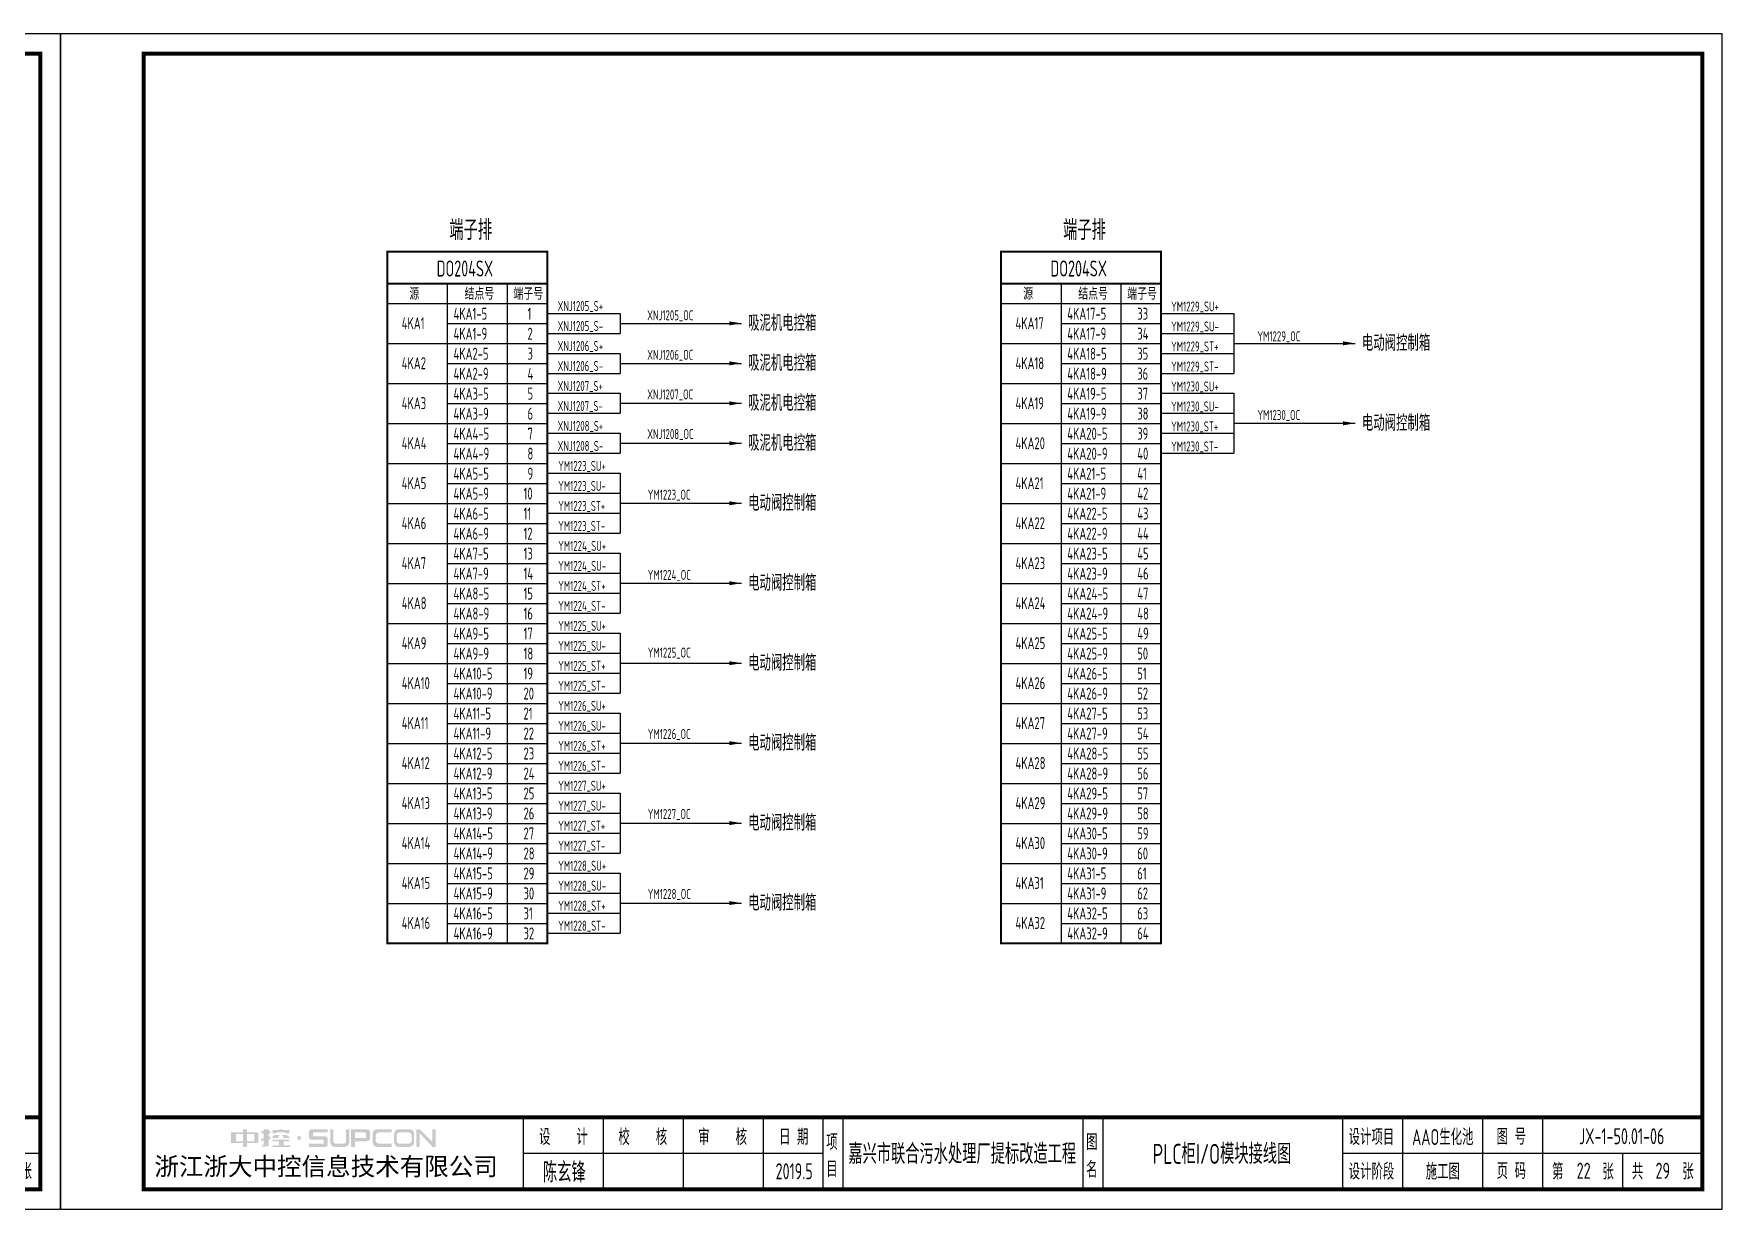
# Model space of a CAD drawing. Header units: millimetres. Extents: x 30557 to 235556, y -116603 to -73383.
# Drawn here: x 51280 to 55505, y -90377 to -87437 of the extents above; entities that cross this region are included whole.
import ezdxf
from ezdxf.enums import TextEntityAlignment as Align

# ---------------------------------------------------------------- set-up
doc = ezdxf.new("R2010")
doc.units = ezdxf.units.MM
doc.layers.add('1', color=3, linetype='Continuous')
doc.layers.add('符号层', color=3, linetype='Continuous')
doc.layers.add('_Drawing', color=7, linetype='Continuous', lineweight=25)
doc.styles.add('supcon', font='sceie.shx', dxfattribs={"width": 0.75, "height": 40, "bigfont": 'sceic.shx'})
doc.styles.add('Title', font='', dxfattribs={"height": 45})
doc.styles.get('Title').set_extended_font_data('SimHei')

# ---------------------------------------------------------------- blocks, each defined once
blk = doc.blocks.new('中控·SUPCON')
at = {"linetype": 'Continuous'}
h = blk.add_hatch(color=2, dxfattribs=at)
h.dxf.hatch_style = 1
h.paths.add_polyline_path([(34, 33), (20, 33), (20, 37), (15, 37), (15, 36), (15, 33), (0, 33), (0, 20), (13, 20), (15, 20), (15, 15), (20, 15), (20, 20), (22, 20), (34, 20)])
h.paths.add_polyline_path([(20, 30), (20, 31), (29, 31), (29, 22), (20, 22)], flags=16)
h.paths.add_polyline_path([(15, 30), (15, 22), (6, 22), (6, 31), (15, 31)], flags=16)
h.paths.add_polyline_path([(47, 32), (49, 32), (49, 35), (47, 35), (47, 37), (41, 37), (41, 35), (38, 35), (38, 32), (41, 32), (41, 25.8), (38, 25), (38, 22), (41, 22.8), (41, 18.3), (39, 17), (39, 15), (47, 16), (47, 24.5), (49, 25), (49, 28), (47, 27.5)])
h.paths.add_polyline_path([(61, 30), (55, 30), (52, 28), (52, 26), (58, 26)])
h.paths.add_polyline_path([(73, 28), (71, 28), (70, 30), (64, 30), (66, 26), (73, 26)])
h.paths.add_polyline_path([(73, 36), (64.6, 36), (64.6, 37), (60.4, 37), (60.4, 36), (52, 36), (52, 32), (56.8, 32), (56.8, 33.1), (68.2, 33.1), (68.2, 32), (73, 32)])
h.paths.add_polyline_path([(66, 22), (73, 22), (73, 24), (52, 24), (52, 22), (60, 22), (60, 17), (52, 17), (52, 15), (74, 15), (74, 17), (66, 17)])
h.paths.add_polyline_path([(82.7, 26.1, 1), (87.6, 26.1, 1)])
h.paths.add_polyline_path([(118, 28), (103.5, 28, -0.414214), (102.5, 29), (102.5, 32, -0.414214), (103.5, 33), (121, 33), (121, 37), (100.5, 37, 0.414214), (97.5, 34), (97.5, 27, 0.414214), (100.5, 24), (115, 24, -0.414214), (116, 23), (116, 20, -0.414214), (115, 19), (97.5, 19), (97.5, 15), (118, 15, 0.414214), (121, 18), (121, 25, 0.414214)])
h.paths.add_polyline_path([(128, 37), (124, 37), (124, 36), (124, 21, 0.414214), (130, 15), (142, 15, 0.414214), (148, 21), (148, 37), (144, 37), (144, 22, -0.414214), (141, 19), (131, 19, -0.414214), (128, 22)])
h.paths.add_polyline_path([(174, 26), (174, 33, 0.414214), (170, 37), (150, 37), (150, 36), (150, 15), (155, 15), (155, 22), (170, 22, 0.414214)])
h.paths.add_polyline_path([(167, 26), (155, 26), (155, 33), (167, 33, -0.414214), (169, 31), (169, 28, -0.414214)], flags=16)
h.paths.add_polyline_path([(201, 19), (185, 19, -0.414214), (181, 23), (181, 29, -0.414214), (185, 33), (201, 33), (201, 37), (183, 37, 0.414214), (177, 31), (177, 21, 0.414214), (183, 15), (201, 15)])
h.paths.add_polyline_path([(229, 21), (229, 31, 0.414214), (223, 37), (210, 37, 0.414214), (204, 31), (204, 21, 0.414214), (210, 15), (223, 15, 0.414214)])
h.paths.add_polyline_path([(207, 23), (207, 29, -0.414214), (211, 33), (222, 33, -0.414214), (226, 29), (226, 23, -0.414214), (222, 19), (211, 19, -0.414214)], flags=16)
h.paths.add_polyline_path([(236, 32.1), (252, 15), (256, 15), (256, 37), (252, 37), (252, 21), (236, 37), (232, 37), (232, 36), (232, 15), (236, 15)])
h = blk.add_hatch(color=2, dxfattribs=at)
h.dxf.hatch_style = 1
h.paths.add_polyline_path([(34, 33), (20, 33), (20, 37), (15, 37), (15, 36), (15, 33), (0, 33), (0, 20), (13, 20), (15, 20), (15, 15), (20, 15), (20, 20), (22, 20), (34, 20)])
h.paths.add_polyline_path([(20, 30), (20, 31), (29, 31), (29, 22), (20, 22)], flags=16)
h.paths.add_polyline_path([(15, 30), (15, 22), (6, 22), (6, 31), (15, 31)], flags=16)
h.paths.add_polyline_path([(47, 32), (49, 32), (49, 35), (47, 35), (47, 37), (41, 37), (41, 35), (38, 35), (38, 32), (41, 32), (41, 25.8), (38, 25), (38, 22), (41, 22.8), (41, 18.3), (39, 17), (39, 15), (47, 16), (47, 24.5), (49, 25), (49, 28), (47, 27.5)])
h.paths.add_polyline_path([(61, 30), (55, 30), (52, 28), (52, 26), (58, 26)])
h.paths.add_polyline_path([(73, 28), (71, 28), (70, 30), (64, 30), (66, 26), (73, 26)])
h.paths.add_polyline_path([(73, 36), (64.6, 36), (64.6, 37), (60.4, 37), (60.4, 36), (52, 36), (52, 32), (56.8, 32), (56.8, 33.1), (68.2, 33.1), (68.2, 32), (73, 32)])
h.paths.add_polyline_path([(66, 22), (73, 22), (73, 24), (52, 24), (52, 22), (60, 22), (60, 17), (52, 17), (52, 15), (74, 15), (74, 17), (66, 17)])
h.paths.add_polyline_path([(82.7, 26.1, 1), (87.6, 26.1, 1)])
h.paths.add_polyline_path([(118, 28), (103.5, 28, -0.414214), (102.5, 29), (102.5, 32, -0.414214), (103.5, 33), (121, 33), (121, 37), (100.5, 37, 0.414214), (97.5, 34), (97.5, 27, 0.414214), (100.5, 24), (115, 24, -0.414214), (116, 23), (116, 20, -0.414214), (115, 19), (97.5, 19), (97.5, 15), (118, 15, 0.414214), (121, 18), (121, 25, 0.414214)])
h.paths.add_polyline_path([(128, 37), (124, 37), (124, 36), (124, 21, 0.414214), (130, 15), (142, 15, 0.414214), (148, 21), (148, 37), (144, 37), (144, 22, -0.414214), (141, 19), (131, 19, -0.414214), (128, 22)])
h.paths.add_polyline_path([(174, 26), (174, 33, 0.414214), (170, 37), (150, 37), (150, 36), (150, 15), (155, 15), (155, 22), (170, 22, 0.414214)])
h.paths.add_polyline_path([(167, 26), (155, 26), (155, 33), (167, 33, -0.414214), (169, 31), (169, 28, -0.414214)], flags=16)
h.paths.add_polyline_path([(201, 19), (185, 19, -0.414214), (181, 23), (181, 29, -0.414214), (185, 33), (201, 33), (201, 37), (183, 37, 0.414214), (177, 31), (177, 21, 0.414214), (183, 15), (201, 15)])
h.paths.add_polyline_path([(229, 21), (229, 31, 0.414214), (223, 37), (210, 37, 0.414214), (204, 31), (204, 21, 0.414214), (210, 15), (223, 15, 0.414214)])
h.paths.add_polyline_path([(207, 23), (207, 29, -0.414214), (211, 33), (222, 33, -0.414214), (226, 29), (226, 23, -0.414214), (222, 19), (211, 19, -0.414214)], flags=16)
h.paths.add_polyline_path([(236, 32.1), (252, 15), (256, 15), (256, 37), (252, 37), (252, 21), (236, 37), (232, 37), (232, 36), (232, 15), (236, 15)])
h = blk.add_hatch(color=2, dxfattribs=at)
h.dxf.hatch_style = 1
h.paths.add_polyline_path([(34, 33), (20, 33), (20, 37), (15, 37), (15, 36), (15, 33), (0, 33), (0, 20), (13, 20), (15, 20), (15, 15), (20, 15), (20, 20), (22, 20), (34, 20)])
h.paths.add_polyline_path([(20, 30), (20, 31), (29, 31), (29, 22), (20, 22)], flags=16)
h.paths.add_polyline_path([(15, 30), (15, 22), (6, 22), (6, 31), (15, 31)], flags=16)
h.paths.add_polyline_path([(47, 32), (49, 32), (49, 35), (47, 35), (47, 37), (41, 37), (41, 35), (38, 35), (38, 32), (41, 32), (41, 25.8), (38, 25), (38, 22), (41, 22.8), (41, 18.3), (39, 17), (39, 15), (47, 16), (47, 24.5), (49, 25), (49, 28), (47, 27.5)])
h.paths.add_polyline_path([(61, 30), (55, 30), (52, 28), (52, 26), (58, 26)])
h.paths.add_polyline_path([(73, 28), (71, 28), (70, 30), (64, 30), (66, 26), (73, 26)])
h.paths.add_polyline_path([(73, 36), (64.6, 36), (64.6, 37), (60.4, 37), (60.4, 36), (52, 36), (52, 32), (56.8, 32), (56.8, 33.1), (68.2, 33.1), (68.2, 32), (73, 32)])
h.paths.add_polyline_path([(66, 22), (73, 22), (73, 24), (52, 24), (52, 22), (60, 22), (60, 17), (52, 17), (52, 15), (74, 15), (74, 17), (66, 17)])
h.paths.add_polyline_path([(82.7, 26.1, 1), (87.6, 26.1, 1)])
h.paths.add_polyline_path([(118, 28), (103.5, 28, -0.414214), (102.5, 29), (102.5, 32, -0.414214), (103.5, 33), (121, 33), (121, 37), (100.5, 37, 0.414214), (97.5, 34), (97.5, 27, 0.414214), (100.5, 24), (115, 24, -0.414214), (116, 23), (116, 20, -0.414214), (115, 19), (97.5, 19), (97.5, 15), (118, 15, 0.414214), (121, 18), (121, 25, 0.414214)])
h.paths.add_polyline_path([(128, 37), (124, 37), (124, 36), (124, 21, 0.414214), (130, 15), (142, 15, 0.414214), (148, 21), (148, 37), (144, 37), (144, 22, -0.414214), (141, 19), (131, 19, -0.414214), (128, 22)])
h.paths.add_polyline_path([(174, 26), (174, 33, 0.414214), (170, 37), (150, 37), (150, 36), (150, 15), (155, 15), (155, 22), (170, 22, 0.414214)])
h.paths.add_polyline_path([(167, 26), (155, 26), (155, 33), (167, 33, -0.414214), (169, 31), (169, 28, -0.414214)], flags=16)
h.paths.add_polyline_path([(201, 19), (185, 19, -0.414214), (181, 23), (181, 29, -0.414214), (185, 33), (201, 33), (201, 37), (183, 37, 0.414214), (177, 31), (177, 21, 0.414214), (183, 15), (201, 15)])
h.paths.add_polyline_path([(229, 21), (229, 31, 0.414214), (223, 37), (210, 37, 0.414214), (204, 31), (204, 21, 0.414214), (210, 15), (223, 15, 0.414214)])
h.paths.add_polyline_path([(207, 23), (207, 29, -0.414214), (211, 33), (222, 33, -0.414214), (226, 29), (226, 23, -0.414214), (222, 19), (211, 19, -0.414214)], flags=16)
h.paths.add_polyline_path([(236, 32.1), (252, 15), (256, 15), (256, 37), (252, 37), (252, 21), (236, 37), (232, 37), (232, 36), (232, 15), (236, 15)])
h = blk.add_hatch(color=2, dxfattribs=at)
h.dxf.hatch_style = 1
h.paths.add_polyline_path([(34, 33), (20, 33), (20, 37), (15, 37), (15, 36), (15, 33), (0, 33), (0, 20), (13, 20), (15, 20), (15, 15), (20, 15), (20, 20), (22, 20), (34, 20)])
h.paths.add_polyline_path([(20, 30), (20, 31), (29, 31), (29, 22), (20, 22)], flags=16)
h.paths.add_polyline_path([(15, 30), (15, 22), (6, 22), (6, 31), (15, 31)], flags=16)
h.paths.add_polyline_path([(47, 32), (49, 32), (49, 35), (47, 35), (47, 37), (41, 37), (41, 35), (38, 35), (38, 32), (41, 32), (41, 25.8), (38, 25), (38, 22), (41, 22.8), (41, 18.3), (39, 17), (39, 15), (47, 16), (47, 24.5), (49, 25), (49, 28), (47, 27.5)])
h.paths.add_polyline_path([(61, 30), (55, 30), (52, 28), (52, 26), (58, 26)])
h.paths.add_polyline_path([(73, 28), (71, 28), (70, 30), (64, 30), (66, 26), (73, 26)])
h.paths.add_polyline_path([(73, 36), (64.6, 36), (64.6, 37), (60.4, 37), (60.4, 36), (52, 36), (52, 32), (56.8, 32), (56.8, 33.1), (68.2, 33.1), (68.2, 32), (73, 32)])
h.paths.add_polyline_path([(66, 22), (73, 22), (73, 24), (52, 24), (52, 22), (60, 22), (60, 17), (52, 17), (52, 15), (74, 15), (74, 17), (66, 17)])
h.paths.add_polyline_path([(82.7, 26.1, 1), (87.6, 26.1, 1)])
h.paths.add_polyline_path([(118, 28), (103.5, 28, -0.414214), (102.5, 29), (102.5, 32, -0.414214), (103.5, 33), (121, 33), (121, 37), (100.5, 37, 0.414214), (97.5, 34), (97.5, 27, 0.414214), (100.5, 24), (115, 24, -0.414214), (116, 23), (116, 20, -0.414214), (115, 19), (97.5, 19), (97.5, 15), (118, 15, 0.414214), (121, 18), (121, 25, 0.414214)])
h.paths.add_polyline_path([(128, 37), (124, 37), (124, 36), (124, 21, 0.414214), (130, 15), (142, 15, 0.414214), (148, 21), (148, 37), (144, 37), (144, 22, -0.414214), (141, 19), (131, 19, -0.414214), (128, 22)])
h.paths.add_polyline_path([(174, 26), (174, 33, 0.414214), (170, 37), (150, 37), (150, 36), (150, 15), (155, 15), (155, 22), (170, 22, 0.414214)])
h.paths.add_polyline_path([(167, 26), (155, 26), (155, 33), (167, 33, -0.414214), (169, 31), (169, 28, -0.414214)], flags=16)
h.paths.add_polyline_path([(201, 19), (185, 19, -0.414214), (181, 23), (181, 29, -0.414214), (185, 33), (201, 33), (201, 37), (183, 37, 0.414214), (177, 31), (177, 21, 0.414214), (183, 15), (201, 15)])
h.paths.add_polyline_path([(229, 21), (229, 31, 0.414214), (223, 37), (210, 37, 0.414214), (204, 31), (204, 21, 0.414214), (210, 15), (223, 15, 0.414214)])
h.paths.add_polyline_path([(207, 23), (207, 29, -0.414214), (211, 33), (222, 33, -0.414214), (226, 29), (226, 23, -0.414214), (222, 19), (211, 19, -0.414214)], flags=16)
h.paths.add_polyline_path([(236, 32.1), (252, 15), (256, 15), (256, 37), (252, 37), (252, 21), (236, 37), (232, 37), (232, 36), (232, 15), (236, 15)])
h = blk.add_hatch(color=2, dxfattribs=at)
h.dxf.hatch_style = 1
h.paths.add_polyline_path([(34, 33), (20, 33), (20, 37), (15, 37), (15, 36), (15, 33), (0, 33), (0, 20), (13, 20), (15, 20), (15, 15), (20, 15), (20, 20), (22, 20), (34, 20)])
h.paths.add_polyline_path([(20, 30), (20, 31), (29, 31), (29, 22), (20, 22)], flags=16)
h.paths.add_polyline_path([(15, 30), (15, 22), (6, 22), (6, 31), (15, 31)], flags=16)
h.paths.add_polyline_path([(47, 32), (49, 32), (49, 35), (47, 35), (47, 37), (41, 37), (41, 35), (38, 35), (38, 32), (41, 32), (41, 25.8), (38, 25), (38, 22), (41, 22.8), (41, 18.3), (39, 17), (39, 15), (47, 16), (47, 24.5), (49, 25), (49, 28), (47, 27.5)])
h.paths.add_polyline_path([(61, 30), (55, 30), (52, 28), (52, 26), (58, 26)])
h.paths.add_polyline_path([(73, 28), (71, 28), (70, 30), (64, 30), (66, 26), (73, 26)])
h.paths.add_polyline_path([(73, 36), (64.6, 36), (64.6, 37), (60.4, 37), (60.4, 36), (52, 36), (52, 32), (56.8, 32), (56.8, 33.1), (68.2, 33.1), (68.2, 32), (73, 32)])
h.paths.add_polyline_path([(66, 22), (73, 22), (73, 24), (52, 24), (52, 22), (60, 22), (60, 17), (52, 17), (52, 15), (74, 15), (74, 17), (66, 17)])
h.paths.add_polyline_path([(82.7, 26.1, 1), (87.6, 26.1, 1)])
h.paths.add_polyline_path([(118, 28), (103.5, 28, -0.414214), (102.5, 29), (102.5, 32, -0.414214), (103.5, 33), (121, 33), (121, 37), (100.5, 37, 0.414214), (97.5, 34), (97.5, 27, 0.414214), (100.5, 24), (115, 24, -0.414214), (116, 23), (116, 20, -0.414214), (115, 19), (97.5, 19), (97.5, 15), (118, 15, 0.414214), (121, 18), (121, 25, 0.414214)])
h.paths.add_polyline_path([(128, 37), (124, 37), (124, 36), (124, 21, 0.414214), (130, 15), (142, 15, 0.414214), (148, 21), (148, 37), (144, 37), (144, 22, -0.414214), (141, 19), (131, 19, -0.414214), (128, 22)])
h.paths.add_polyline_path([(174, 26), (174, 33, 0.414214), (170, 37), (150, 37), (150, 36), (150, 15), (155, 15), (155, 22), (170, 22, 0.414214)])
h.paths.add_polyline_path([(167, 26), (155, 26), (155, 33), (167, 33, -0.414214), (169, 31), (169, 28, -0.414214)], flags=16)
h.paths.add_polyline_path([(201, 19), (185, 19, -0.414214), (181, 23), (181, 29, -0.414214), (185, 33), (201, 33), (201, 37), (183, 37, 0.414214), (177, 31), (177, 21, 0.414214), (183, 15), (201, 15)])
h.paths.add_polyline_path([(229, 21), (229, 31, 0.414214), (223, 37), (210, 37, 0.414214), (204, 31), (204, 21, 0.414214), (210, 15), (223, 15, 0.414214)])
h.paths.add_polyline_path([(207, 23), (207, 29, -0.414214), (211, 33), (222, 33, -0.414214), (226, 29), (226, 23, -0.414214), (222, 19), (211, 19, -0.414214)], flags=16)
h.paths.add_polyline_path([(236, 32.1), (252, 15), (256, 15), (256, 37), (252, 37), (252, 21), (236, 37), (232, 37), (232, 36), (232, 15), (236, 15)])
h = blk.add_hatch(color=2, dxfattribs=at)
h.dxf.hatch_style = 1
h.paths.add_polyline_path([(34, 33), (20, 33), (20, 37), (15, 37), (15, 36), (15, 33), (0, 33), (0, 20), (13, 20), (15, 20), (15, 15), (20, 15), (20, 20), (22, 20), (34, 20)])
h.paths.add_polyline_path([(20, 30), (20, 31), (29, 31), (29, 22), (20, 22)], flags=16)
h.paths.add_polyline_path([(15, 30), (15, 22), (6, 22), (6, 31), (15, 31)], flags=16)
h.paths.add_polyline_path([(47, 32), (49, 32), (49, 35), (47, 35), (47, 37), (41, 37), (41, 35), (38, 35), (38, 32), (41, 32), (41, 25.8), (38, 25), (38, 22), (41, 22.8), (41, 18.3), (39, 17), (39, 15), (47, 16), (47, 24.5), (49, 25), (49, 28), (47, 27.5)])
h.paths.add_polyline_path([(61, 30), (55, 30), (52, 28), (52, 26), (58, 26)])
h.paths.add_polyline_path([(73, 28), (71, 28), (70, 30), (64, 30), (66, 26), (73, 26)])
h.paths.add_polyline_path([(73, 36), (64.6, 36), (64.6, 37), (60.4, 37), (60.4, 36), (52, 36), (52, 32), (56.8, 32), (56.8, 33.1), (68.2, 33.1), (68.2, 32), (73, 32)])
h.paths.add_polyline_path([(66, 22), (73, 22), (73, 24), (52, 24), (52, 22), (60, 22), (60, 17), (52, 17), (52, 15), (74, 15), (74, 17), (66, 17)])
h.paths.add_polyline_path([(82.7, 26.1, 1), (87.6, 26.1, 1)])
h.paths.add_polyline_path([(118, 28), (103.5, 28, -0.414214), (102.5, 29), (102.5, 32, -0.414214), (103.5, 33), (121, 33), (121, 37), (100.5, 37, 0.414214), (97.5, 34), (97.5, 27, 0.414214), (100.5, 24), (115, 24, -0.414214), (116, 23), (116, 20, -0.414214), (115, 19), (97.5, 19), (97.5, 15), (118, 15, 0.414214), (121, 18), (121, 25, 0.414214)])
h.paths.add_polyline_path([(128, 37), (124, 37), (124, 36), (124, 21, 0.414214), (130, 15), (142, 15, 0.414214), (148, 21), (148, 37), (144, 37), (144, 22, -0.414214), (141, 19), (131, 19, -0.414214), (128, 22)])
h.paths.add_polyline_path([(174, 26), (174, 33, 0.414214), (170, 37), (150, 37), (150, 36), (150, 15), (155, 15), (155, 22), (170, 22, 0.414214)])
h.paths.add_polyline_path([(167, 26), (155, 26), (155, 33), (167, 33, -0.414214), (169, 31), (169, 28, -0.414214)], flags=16)
h.paths.add_polyline_path([(201, 19), (185, 19, -0.414214), (181, 23), (181, 29, -0.414214), (185, 33), (201, 33), (201, 37), (183, 37, 0.414214), (177, 31), (177, 21, 0.414214), (183, 15), (201, 15)])
h.paths.add_polyline_path([(229, 21), (229, 31, 0.414214), (223, 37), (210, 37, 0.414214), (204, 31), (204, 21, 0.414214), (210, 15), (223, 15, 0.414214)])
h.paths.add_polyline_path([(207, 23), (207, 29, -0.414214), (211, 33), (222, 33, -0.414214), (226, 29), (226, 23, -0.414214), (222, 19), (211, 19, -0.414214)], flags=16)
h.paths.add_polyline_path([(236, 32.1), (252, 15), (256, 15), (256, 37), (252, 37), (252, 21), (236, 37), (232, 37), (232, 36), (232, 15), (236, 15)])
blk = doc.blocks.new('supcon图框')
at = {"linetype": 'Continuous'}
for p, q in [((6145.7, 4361.7), (1987.7, 4361.7)), ((1987.7, 4361.7), (1987.7, 1421.7)), ((6145.7, 1421.7), (6145.7, 4361.7)), ((1987.7, 1421.7), (6145.7, 1421.7))]:
    blk.add_line(p, q, dxfattribs=at)
for p, q in [((3145.7, 1651.7), (3145.7, 1471.7)), ((3345.7, 1651.7), (3345.7, 1471.7)), ((3545.7, 1651.7), (3545.7, 1471.7)), ((3745.7, 1651.7), (3745.7, 1471.7)), ((3895.7, 1651.7), (3895.7, 1471.7)), ((3945.7, 1651.7), (3945.7, 1471.7)), ((4545.7, 1651.7), (4545.7, 1471.7)), ((4595.7, 1651.7), (4595.7, 1471.7)), ((5195.7, 1651.7), (5195.7, 1471.7)), ((5345.7, 1651.7), (5345.7, 1471.7)), ((5545.7, 1651.7), (5545.7, 1471.7)), ((5695.7, 1651.7), (5695.7, 1471.7)), ((3145.7, 1561.7), (3895.7, 1561.7)), ((5195.7, 1561.7), (6095.7, 1561.7)), ((5895.7, 1561.7), (5895.7, 1471.7))]:
    blk.add_line(p, q)
at = {"linetype": 'Continuous', "const_width": 10}
blk.add_lwpolyline([(2195.7, 4311.7), (6095.7, 4311.7), (6095.7, 1471.7), (2195.7, 1471.7)], close=True, dxfattribs=at)
blk.add_lwpolyline([(2195.7, 1651.7), (6095.7, 1651.7)], dxfattribs=at)
at = {"linetype": 'Continuous', "xscale": 2, "yscale": 2, "zscale": 2}
blk.add_blockref('中控·SUPCON', (2414.6, 1547.7), dxfattribs=at)
at = {"style": 'supcon', "width": 0.75}
for s, p in [('设    计', (3246.2, 1604.2)), ('校    核', (3444.8, 1604.2)), ('审    核', (3644.5, 1604.2)), ('日 期', (3822.5, 1604.2)), ('项', (3918.2, 1590.7)), ('图', (4568.2, 1590.7)), ('设计项目', (5268, 1604.2)), ('图 号', (5618, 1604.2)), ('目', (3918.2, 1522.9)), ('名', (4568.2, 1522.9)), ('设计阶段', (5268, 1518.1)), ('施工图', (5446.5, 1518.1)), ('页 码', (5618, 1518.1)), ('第      张', (5797, 1518.1)), ('共      张', (5997, 1518.1))]:
    blk.add_text(s, height=40, dxfattribs=at).set_placement(p, align=Align.MIDDLE)
at = {"style": 'Title'}
blk.add_text('浙江浙大中控信息技术有限公司', height=45, dxfattribs=at).set_placement((2222.8, 1506.2))
blk = doc.blocks.new('DO端子接线表1')
at = {"lineweight": -3}
for p, q in [((19587.6, 29279.5), (19587.6, 27629.5)), ((19737.6, 29279.5), (19737.6, 27629.5)), ((19437.6, 29229.5), (19837.6, 29229.5)), ((19587.6, 29179.5), (19837.6, 29179.5)), ((19437.6, 29129.5), (19837.6, 29129.5)), ((19587.6, 29079.5), (19837.6, 29079.5)), ((19437.6, 29029.5), (19837.6, 29029.5)), ((19587.6, 28979.5), (19837.6, 28979.5)), ((19437.6, 28929.5), (19837.6, 28929.5)), ((19587.6, 28879.5), (19837.6, 28879.5)), ((19437.6, 28829.5), (19837.6, 28829.5)), ((19587.6, 28779.5), (19837.6, 28779.5)), ((19437.6, 28729.5), (19837.6, 28729.5)), ((19587.6, 28679.5), (19837.6, 28679.5)), ((19437.6, 28629.5), (19837.6, 28629.5)), ((19587.6, 28579.5), (19837.6, 28579.5)), ((19437.6, 28529.5), (19837.6, 28529.5)), ((19587.6, 28479.5), (19837.6, 28479.5)), ((19437.6, 28429.5), (19837.6, 28429.5)), ((19587.6, 28379.5), (19837.6, 28379.5)), ((19437.6, 28329.5), (19837.6, 28329.5)), ((19587.6, 28279.5), (19837.6, 28279.5)), ((19437.6, 28229.5), (19837.6, 28229.5)), ((19587.6, 28179.5), (19837.6, 28179.5)), ((19437.6, 28129.5), (19837.6, 28129.5)), ((19587.6, 28079.5), (19837.6, 28079.5)), ((19437.6, 28029.5), (19837.6, 28029.5)), ((19587.6, 27979.5), (19837.6, 27979.5)), ((19437.6, 27929.5), (19837.6, 27929.5)), ((19587.6, 27879.5), (19837.6, 27879.5)), ((19437.6, 27829.5), (19837.6, 27829.5)), ((19587.6, 27779.5), (19837.6, 27779.5)), ((19437.6, 27729.5), (19837.6, 27729.5)), ((19587.6, 27679.5), (19837.6, 27679.5))]:
    blk.add_line(p, q, dxfattribs=at)
at = {"lineweight": -3, "const_width": 5}
blk.add_lwpolyline([(19437.6, 29359.5), (19437.6, 27629.5), (19837.6, 27629.5), (19837.6, 29359.5)], close=True, dxfattribs=at)
blk.add_lwpolyline([(19437.6, 29279.5), (19837.6, 29279.5)], dxfattribs=at)
at = {"color": 7, "style": 'supcon', "width": 0.75}
for s, p in [('源', (19492.9, 29239.3)), ('结点号', (19630.8, 29239.3)), ('端子号', (19753.3, 29239.3)), ('1', (19788.4, 29189.3)), ('2', (19788.4, 29139.3)), ('3', (19788.4, 29089.3)), ('4', (19788.4, 29039.3)), ('5', (19788.4, 28989.3)), ('6', (19788.4, 28939.3)), ('7', (19788.4, 28889.3)), ('8', (19788.4, 28839.3)), ('9', (19788.4, 28789.3)), ('10', (19778.4, 28739.3)), ('11', (19778.4, 28689.3)), ('12', (19778.4, 28639.3)), ('13', (19778.4, 28589.3)), ('14', (19778.4, 28539.3)), ('15', (19778.4, 28489.3)), ('16', (19778.4, 28439.3)), ('17', (19778.4, 28389.3)), ('18', (19778.4, 28339.3)), ('19', (19778.4, 28289.3)), ('20', (19778.4, 28239.3)), ('21', (19778.4, 28189.3)), ('22', (19778.4, 28139.3)), ('23', (19778.4, 28089.3)), ('24', (19778.4, 28039.3)), ('25', (19778.4, 27989.3)), ('26', (19778.4, 27939.3)), ('27', (19778.4, 27889.3)), ('28', (19778.4, 27839.3)), ('29', (19778.4, 27789.3)), ('30', (19778.4, 27739.3)), ('31', (19778.4, 27689.3)), ('32', (19778.4, 27639.3))]:
    blk.add_text(s, height=30, dxfattribs=at).set_placement(p)
blk = doc.blocks.new('DO端子接线表2')
at = {"lineweight": -3}
for p, q in [((21123.2, 29279.5), (21123.2, 27629.5)), ((21273.2, 29279.5), (21273.2, 27629.5)), ((20973.2, 29229.5), (21373.2, 29229.5)), ((21123.2, 29179.5), (21373.2, 29179.5)), ((20973.2, 29129.5), (21373.2, 29129.5)), ((21123.2, 29079.5), (21373.2, 29079.5)), ((20973.2, 29029.5), (21373.2, 29029.5)), ((21123.2, 28979.5), (21373.2, 28979.5)), ((20973.2, 28929.5), (21373.2, 28929.5)), ((21123.2, 28879.5), (21373.2, 28879.5)), ((20973.2, 28829.5), (21373.2, 28829.5)), ((21123.2, 28779.5), (21373.2, 28779.5)), ((20973.2, 28729.5), (21373.2, 28729.5)), ((21123.2, 28679.5), (21373.2, 28679.5)), ((20973.2, 28629.5), (21373.2, 28629.5)), ((21123.2, 28579.5), (21373.2, 28579.5)), ((20973.2, 28529.5), (21373.2, 28529.5)), ((21123.2, 28479.5), (21373.2, 28479.5)), ((20973.2, 28429.5), (21373.2, 28429.5)), ((21123.2, 28379.5), (21373.2, 28379.5)), ((20973.2, 28329.5), (21373.2, 28329.5)), ((21123.2, 28279.5), (21373.2, 28279.5)), ((20973.2, 28229.5), (21373.2, 28229.5)), ((21123.2, 28179.5), (21373.2, 28179.5)), ((20973.2, 28129.5), (21373.2, 28129.5)), ((21123.2, 28079.5), (21373.2, 28079.5)), ((20973.2, 28029.5), (21373.2, 28029.5)), ((21123.2, 27979.5), (21373.2, 27979.5)), ((20973.2, 27929.5), (21373.2, 27929.5)), ((21123.2, 27879.5), (21373.2, 27879.5)), ((20973.2, 27829.5), (21373.2, 27829.5)), ((21123.2, 27779.5), (21373.2, 27779.5)), ((20973.2, 27729.5), (21373.2, 27729.5)), ((21123.2, 27679.5), (21373.2, 27679.5))]:
    blk.add_line(p, q, dxfattribs=at)
at = {"lineweight": -3, "const_width": 5}
blk.add_lwpolyline([(20973.2, 29359.5), (20973.2, 27629.5), (21373.2, 27629.5), (21373.2, 29359.5)], close=True, dxfattribs=at)
blk.add_lwpolyline([(20973.2, 29279.5), (21373.2, 29279.5)], dxfattribs=at)
at = {"color": 7, "style": 'supcon', "width": 0.75}
for s, p in [('源', (21028.5, 29239.3)), ('结点号', (21166.4, 29239.3)), ('端子号', (21288.9, 29239.3)), ('33', (21314, 29189.3)), ('34', (21314, 29139.3)), ('35', (21314, 29089.3)), ('36', (21314, 29039.3)), ('37', (21314, 28989.3)), ('38', (21314, 28939.3)), ('39', (21314, 28889.3)), ('40', (21314, 28839.3)), ('41', (21314, 28789.3)), ('42', (21314, 28739.3)), ('43', (21314, 28689.3)), ('44', (21314, 28639.3)), ('45', (21314, 28589.3)), ('46', (21314, 28539.3)), ('47', (21314, 28489.3)), ('48', (21314, 28439.3)), ('49', (21314, 28389.3)), ('50', (21314, 28339.3)), ('51', (21314, 28289.3)), ('52', (21314, 28239.3)), ('53', (21314, 28189.3)), ('54', (21314, 28139.3)), ('55', (21314, 28089.3)), ('56', (21314, 28039.3)), ('57', (21314, 27989.3)), ('58', (21314, 27939.3)), ('59', (21314, 27889.3)), ('60', (21314, 27839.3)), ('61', (21314, 27789.3)), ('62', (21314, 27739.3)), ('63', (21314, 27689.3)), ('64', (21314, 27639.3))]:
    blk.add_text(s, height=30, dxfattribs=at).set_placement(p)

msp = doc.modelspace()

# ---------------------------------------------------------------- linework, layer by layer
for p, q in [((52564.7, -88135.9), (52747.2, -88135.9)), ((52747.2, -88135.9), (52747.2, -88185.9)), ((52747.2, -88160.9), (53051.1, -88160.9)), ((54100.4, -88135.9), (54282.9, -88135.9)), ((54282.9, -88135.9), (54282.9, -88285.9)), ((52564.7, -88185.9), (52747.2, -88185.9)), ((54100.4, -88185.9), (54282.9, -88185.9)), ((54282.9, -88210.9), (54586.8, -88210.9)), ((52564.7, -88235.9), (52747.2, -88235.9)), ((52747.2, -88235.9), (52747.2, -88285.9)), ((54100.4, -88235.9), (54282.9, -88235.9)), ((52564.7, -88285.9), (52747.2, -88285.9)), ((52747.2, -88260.9), (53051.1, -88260.9)), ((54100.4, -88285.9), (54282.9, -88285.9)), ((52564.7, -88335.9), (52747.2, -88335.9)), ((52747.2, -88335.9), (52747.2, -88385.9)), ((54100.4, -88335.9), (54282.9, -88335.9)), ((54282.9, -88335.9), (54282.9, -88485.9)), ((52747.2, -88360.9), (53051.1, -88360.9)), ((52564.7, -88385.9), (52747.2, -88385.9)), ((54100.4, -88385.9), (54282.9, -88385.9)), ((54282.9, -88410.9), (54586.8, -88410.9)), ((52564.7, -88435.9), (52747.2, -88435.9)), ((52747.2, -88435.9), (52747.2, -88485.9)), ((52747.2, -88460.9), (53051.1, -88460.9)), ((54100.4, -88435.9), (54282.9, -88435.9)), ((52564.7, -88485.9), (52747.2, -88485.9)), ((54100.4, -88485.9), (54282.9, -88485.9)), ((52564.7, -88535.9), (52747.2, -88535.9)), ((52747.2, -88535.9), (52747.2, -88685.9)), ((52564.7, -88585.9), (52747.2, -88585.9)), ((52747.2, -88610.9), (53051.1, -88610.9)), ((52564.7, -88635.9), (52747.2, -88635.9)), ((52564.7, -88685.9), (52747.2, -88685.9)), ((52564.7, -88735.9), (52747.2, -88735.9)), ((52747.2, -88735.9), (52747.2, -88885.9)), ((52564.7, -88785.9), (52747.2, -88785.9)), ((52564.7, -88835.9), (52747.2, -88835.9)), ((52747.2, -88810.9), (53051.1, -88810.9)), ((52564.7, -88885.9), (52747.2, -88885.9)), ((52564.7, -88935.9), (52747.2, -88935.9)), ((52747.2, -88935.9), (52747.2, -89085.9)), ((52564.7, -88985.9), (52747.2, -88985.9)), ((52747.2, -89010.9), (53051.1, -89010.9)), ((52564.7, -89035.9), (52747.2, -89035.9)), ((52564.7, -89085.9), (52747.2, -89085.9)), ((52564.7, -89135.9), (52747.2, -89135.9)), ((52747.2, -89135.9), (52747.2, -89285.9)), ((52564.7, -89185.9), (52747.2, -89185.9)), ((52747.2, -89210.9), (53051.1, -89210.9)), ((52564.7, -89235.9), (52747.2, -89235.9)), ((52564.7, -89285.9), (52747.2, -89285.9)), ((52564.7, -89335.9), (52747.2, -89335.9)), ((52747.2, -89335.9), (52747.2, -89485.9)), ((52564.7, -89385.9), (52747.2, -89385.9)), ((52564.7, -89435.9), (52747.2, -89435.9)), ((52747.2, -89410.9), (53051.1, -89410.9)), ((52564.7, -89485.9), (52747.2, -89485.9)), ((52564.7, -89535.9), (52747.2, -89535.9)), ((52747.2, -89535.9), (52747.2, -89685.9)), ((52564.7, -89585.9), (52747.2, -89585.9)), ((52564.7, -89635.9), (52747.2, -89635.9)), ((52747.2, -89610.9), (53051.1, -89610.9)), ((52564.7, -89685.9), (52747.2, -89685.9))]:
    msp.add_line(p, q)
for points in [[(53051.1, -88160.9, 0, 10, 0), (53020.3, -88160.9, 10, 10, 0)], [(54586.8, -88210.9, 0, 10, 0), (54556, -88210.9, 10, 10, 0)], [(53051.1, -88260.9, 0, 10, 0), (53020.3, -88260.9, 10, 10, 0)], [(53051.1, -88360.9, 0, 10, 0), (53020.3, -88360.9, 10, 10, 0)], [(54586.8, -88410.9, 0, 10, 0), (54556, -88410.9, 10, 10, 0)], [(53051.1, -88460.9, 0, 10, 0), (53020.3, -88460.9, 10, 10, 0)], [(53051.1, -88610.9, 0, 10, 0), (53020.3, -88610.9, 10, 10, 0)], [(53051.1, -88810.9, 0, 10, 0), (53020.3, -88810.9, 10, 10, 0)], [(53051.1, -89010.9, 0, 10, 0), (53020.3, -89010.9, 10, 10, 0)], [(53051.1, -89210.9, 0, 10, 0), (53020.3, -89210.9, 10, 10, 0)], [(53051.1, -89410.9, 0, 10, 0), (53020.3, -89410.9, 10, 10, 0)], [(53051.1, -89610.9, 0, 10, 0), (53020.3, -89610.9, 10, 10, 0)]]:
    msp.add_lwpolyline(points, format="xyseb")

# ---------------------------------------------------------------- block references
for p in [(45201.2, -91798.3), (49359.2, -91798.3)]:
    msp.add_blockref('supcon图框', p)
at = {"color": 1}
for name in ['DO端子接线表1', 'DO端子接线表2']:
    msp.add_blockref(name, (32727.2, -117341.1), dxfattribs=at)

# ---------------------------------------------------------------- texts
at = {"linetype": 'Continuous', "style": 'supcon', "width": 0.75}
for s, p in [('XNJ1205_S+', (52590.9, -88130)), ('YM1229_SU+', (54125.8, -88131.2)), ('XNJ1205_S-', (52590.9, -88180)), ('XNJ1205_OC', (52815.1, -88153.1)), ('YM1229_SU-', (54125.8, -88181.2)), ('XNJ1206_S+', (52590.9, -88230)), ('YM1229_ST+', (54125.8, -88231.2)), ('YM1229_OC', (54341.7, -88205.7)), ('XNJ1206_OC', (52815.1, -88252.1)), ('XNJ1206_S-', (52590.9, -88280)), ('YM1229_ST-', (54125.8, -88281.2)), ('XNJ1207_S+', (52590.9, -88330)), ('XNJ1207_OC', (52815.1, -88351.1)), ('YM1230_SU+', (54125.8, -88331.2)), ('XNJ1207_S-', (52590.9, -88380)), ('YM1230_SU-', (54125.8, -88381.2)), ('YM1230_OC', (54341.7, -88402.7)), ('XNJ1208_S+', (52590.9, -88430)), ('YM1230_ST+', (54125.8, -88431.2)), ('XNJ1208_S-', (52590.9, -88480)), ('XNJ1208_OC', (52815.1, -88450.1)), ('YM1230_ST-', (54125.8, -88481.2)), ('YM1223_SU+', (52592.2, -88530)), ('YM1223_SU-', (52592.2, -88580)), ('YM1223_OC', (52816.4, -88601.9)), ('YM1223_ST+', (52592.2, -88630)), ('YM1223_ST-', (52592.2, -88680)), ('YM1224_SU+', (52592.2, -88730)), ('YM1224_SU-', (52592.2, -88780)), ('YM1224_OC', (52816.4, -88802.5)), ('YM1224_ST+', (52592.2, -88830)), ('YM1224_ST-', (52592.2, -88880)), ('YM1225_SU+', (52592.2, -88930)), ('YM1225_SU-', (52592.2, -88980)), ('YM1225_ST+', (52592.2, -89030)), ('YM1225_OC', (52816.4, -88996.8)), ('YM1225_ST-', (52592.2, -89080)), ('YM1226_SU+', (52592.2, -89130)), ('YM1226_SU-', (52592.2, -89180)), ('YM1226_OC', (52816.4, -89200.5)), ('YM1226_ST+', (52592.2, -89230)), ('YM1226_ST-', (52592.2, -89280)), ('YM1227_SU+', (52592.2, -89330)), ('YM1227_SU-', (52592.2, -89380)), ('YM1227_OC', (52816.4, -89400.6)), ('YM1227_ST+', (52592.2, -89430)), ('YM1227_ST-', (52592.2, -89480)), ('YM1228_SU+', (52592.2, -89530)), ('YM1228_SU-', (52592.2, -89580)), ('YM1228_ST+', (52592.2, -89630)), ('YM1228_OC', (52816.4, -89600.6)), ('YM1228_ST-', (52592.2, -89680))]:
    msp.add_text(s, height=25, dxfattribs=at).set_placement(p)
at = {"color": 3, "style": 'supcon', "width": 0.75}
for s, p in [('4KA1', (52200.9, -88175.6)), ('4KA17', (53736.5, -88175.6)), ('4KA2', (52200.9, -88275.6)), ('4KA18', (53736.5, -88275.6)), ('4KA3', (52200.9, -88375.6)), ('4KA19', (53736.5, -88375.6)), ('4KA4', (52200.9, -88475.6)), ('4KA20', (53736.5, -88475.6)), ('4KA5', (52200.9, -88575.6)), ('4KA21', (53736.5, -88575.6)), ('4KA6', (52200.9, -88675.6)), ('4KA22', (53736.5, -88675.6)), ('4KA7', (52200.9, -88775.6)), ('4KA23', (53736.5, -88775.6)), ('4KA8', (52200.9, -88875.6)), ('4KA24', (53736.5, -88875.6)), ('4KA9', (52200.9, -88975.6)), ('4KA25', (53736.5, -88975.6)), ('4KA10', (52200.9, -89075.6)), ('4KA26', (53736.5, -89075.6)), ('4KA11', (52200.9, -89175.6)), ('4KA27', (53736.5, -89175.6)), ('4KA12', (52200.9, -89275.6)), ('4KA28', (53736.5, -89275.6)), ('4KA13', (52200.9, -89375.6)), ('4KA29', (53736.5, -89375.6)), ('4KA14', (52200.9, -89475.6)), ('4KA30', (53736.5, -89475.6)), ('4KA15', (52200.9, -89575.6)), ('4KA31', (53736.5, -89575.6)), ('4KA16', (52200.9, -89675.6)), ('4KA32', (53736.5, -89675.6))]:
    msp.add_text(s, height=30, dxfattribs=at).set_placement(p)
at = {"color": 4, "linetype": 'Continuous', "style": 'supcon', "width": 0.75}
for s, p in [('吸泥机电控箱', (53067.5, -88179.8)), ('电动阀控制箱', (54603.2, -88229.8)), ('吸泥机电控箱', (53067.5, -88279.8)), ('吸泥机电控箱', (53067.5, -88379.8)), ('电动阀控制箱', (54603.2, -88429.8)), ('吸泥机电控箱', (53067.5, -88479.8)), ('电动阀控制箱', (53067.5, -88629.8)), ('电动阀控制箱', (53067.5, -88829.8)), ('电动阀控制箱', (53067.5, -89029.8)), ('电动阀控制箱', (53067.5, -89229.8)), ('电动阀控制箱', (53067.5, -89429.8)), ('电动阀控制箱', (53067.5, -89629.8))]:
    msp.add_text(s, height=40, dxfattribs=at).set_placement(p)
at = {"color": 3, "style": 'supcon', "width": 0.75}
for s, height, p in [('AAO生化池', 40, (54805.6, -90194.1)), ('陈玄锋', 50, (52607.6, -90281.7)), ('2019.5', 40, (53182.7, -90281.7)), ('22', 40, (55158.1, -90280.3)), ('29', 40, (55356.1, -90280.3))]:
    msp.add_text(s, height=height, dxfattribs=at).set_placement(p, align=Align.MIDDLE)
at = {"layer": '1', "style": 'supcon', "width": 0.75}
for p in [(52359, -88043.7), (53894.7, -88043.7)]:
    msp.add_text('DO204SX', height=40, dxfattribs=at).set_placement(p, align=Align.CENTER)
at = {"layer": '1', "color": 3, "style": 'supcon', "width": 0.75}
for s, p in [('4KA1-5', (52330.5, -88151.8)), ('4KA17-5', (53866.1, -88151.8)), ('4KA1-9', (52330.5, -88201.8)), ('4KA17-9', (53866.1, -88201.8)), ('4KA2-5', (52330.5, -88251.8)), ('4KA18-5', (53866.1, -88251.8)), ('4KA2-9', (52330.5, -88301.8)), ('4KA18-9', (53866.1, -88301.8)), ('4KA3-5', (52330.5, -88351.8)), ('4KA19-5', (53866.1, -88351.8)), ('4KA3-9', (52330.5, -88401.8)), ('4KA19-9', (53866.1, -88401.8)), ('4KA4-5', (52330.5, -88451.8)), ('4KA20-5', (53866.1, -88451.8)), ('4KA4-9', (52330.5, -88501.8)), ('4KA20-9', (53866.1, -88501.8)), ('4KA5-5', (52330.5, -88551.8)), ('4KA21-5', (53866.1, -88551.8)), ('4KA5-9', (52330.5, -88601.8)), ('4KA21-9', (53866.1, -88601.8)), ('4KA6-5', (52330.5, -88651.8)), ('4KA22-5', (53866.1, -88651.8)), ('4KA6-9', (52330.5, -88701.8)), ('4KA22-9', (53866.1, -88701.8)), ('4KA7-5', (52330.5, -88751.8)), ('4KA23-5', (53866.1, -88751.8)), ('4KA7-9', (52330.5, -88801.8)), ('4KA23-9', (53866.1, -88801.8)), ('4KA8-5', (52330.5, -88851.8)), ('4KA24-5', (53866.1, -88851.8)), ('4KA8-9', (52330.5, -88901.8)), ('4KA24-9', (53866.1, -88901.8)), ('4KA9-5', (52330.5, -88951.8)), ('4KA25-5', (53866.1, -88951.8)), ('4KA9-9', (52330.5, -89001.8)), ('4KA25-9', (53866.1, -89001.8)), ('4KA10-5', (52330.5, -89051.8)), ('4KA26-5', (53866.1, -89051.8)), ('4KA10-9', (52330.5, -89101.8)), ('4KA26-9', (53866.1, -89101.8)), ('4KA11-5', (52330.5, -89151.8)), ('4KA27-5', (53866.1, -89151.8)), ('4KA11-9', (52330.5, -89201.8)), ('4KA27-9', (53866.1, -89201.8)), ('4KA12-5', (52330.5, -89251.8)), ('4KA28-5', (53866.1, -89251.8)), ('4KA12-9', (52330.5, -89301.8)), ('4KA28-9', (53866.1, -89301.8)), ('4KA13-5', (52330.5, -89351.8)), ('4KA29-5', (53866.1, -89351.8)), ('4KA13-9', (52330.5, -89401.8)), ('4KA29-9', (53866.1, -89401.8)), ('4KA14-5', (52330.5, -89451.8)), ('4KA30-5', (53866.1, -89451.8)), ('4KA14-9', (52330.5, -89501.8)), ('4KA30-9', (53866.1, -89501.8)), ('4KA15-5', (52330.5, -89551.8)), ('4KA31-5', (53866.1, -89551.8)), ('4KA15-9', (52330.5, -89601.8)), ('4KA31-9', (53866.1, -89601.8)), ('4KA16-5', (52330.5, -89651.8)), ('4KA32-5', (53866.1, -89651.8)), ('4KA16-9', (52330.5, -89701.8)), ('4KA32-9', (53866.1, -89701.8))]:
    msp.add_text(s, height=30, dxfattribs=at).set_placement(p)
at = {"layer": '_Drawing', "color": 3, "style": 'supcon', "width": 0.75}
for s, height, p in [('JX-1-50.01-06', 40, (55253.4, -90194.1)), ('嘉兴市联合污水处理厂提标改造工程', 50, (53603.2, -90235.6)), ('PLC柜I/O模块接线图', 50, (54253.2, -90235.6))]:
    msp.add_text(s, height=height, dxfattribs=at).set_placement(p, align=Align.MIDDLE)
at = {"layer": '符号层', "color": 4, "style": 'supcon', "width": 0.75}
for p in [(52320, -87952.3), (53855.7, -87952.3)]:
    msp.add_text('端子排', height=50, dxfattribs=at).set_placement(p)

doc.saveas('drawing.dxf')
